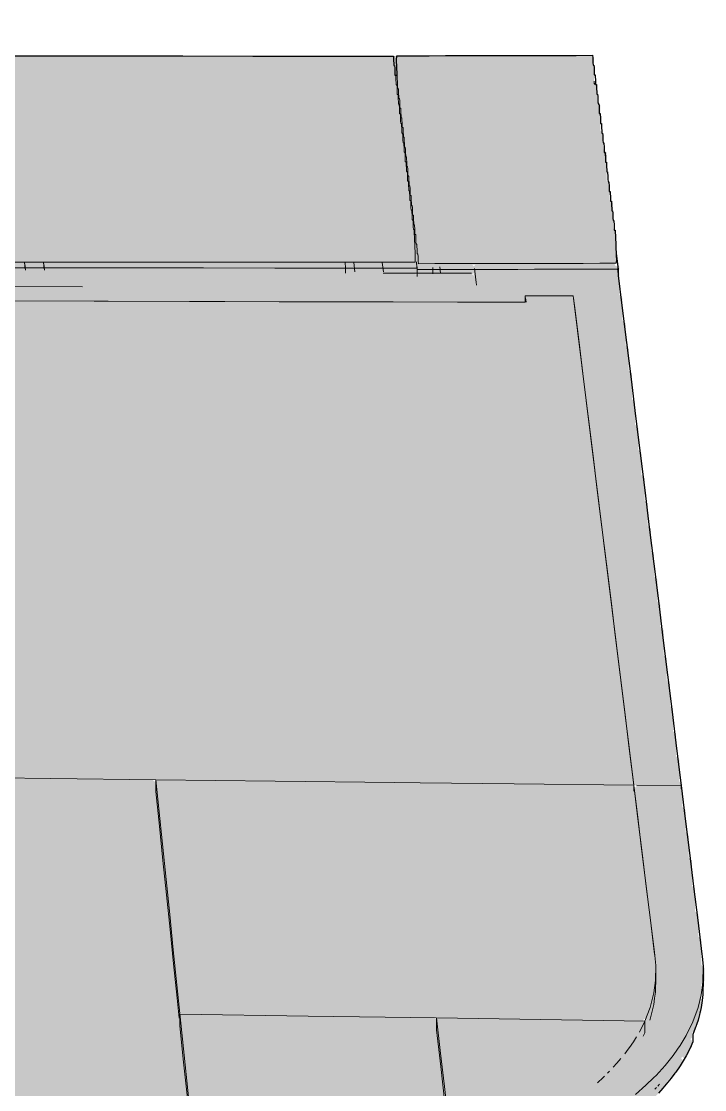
# Model space of a CAD drawing. Header units: millimetres. Extents: x 0 to 84100, y 0 to 59400.
# Drawn here: x 47134 to 49294, y 35864 to 39243 of the extents above; entities that cross this region are included whole.
import ezdxf

# ---------------------------------------------------------------- set-up
doc = ezdxf.new("R2010")
doc.units = ezdxf.units.MM
for name, color, linetype, lineweight in [('09_立面の外形', 7, 'Continuous', 30), ('10_見えがかり', 7, 'Continuous', 13), ('12_見えがかり（ガラス）', 5, 'Continuous', 9)]:
    doc.layers.add(name, color=color, linetype=linetype, lineweight=lineweight)

msp = doc.modelspace()

# ---------------------------------------------------------------- hatches: boundary and pattern name
at = {"layer": '10_見えがかり', "true_color": 0xe9dcc4}
msp.add_hatch(color=8, dxfattribs=at).paths.add_polyline_path([(18529.3, 39233.1), (18769.3, 39233.1), (18779.3, 39223.1), (19079.3, 39223.1), (19089.3, 39213.1), (19539.3, 39213.1), (19549.3, 39203.1), (20009.3, 39203.1), (20019.3, 39193.1), (20469.3, 39193.1), (20479.3, 39183.1), (20929.3, 39183.1), (20939.3, 39173.1), (21399.3, 39173.1), (21409.3, 39163.1), (22329.3, 39163.1), (22339.3, 39153.1), (23159.3, 39153.1), (23169.3, 39143.1), (23999.3, 39143.1), (24009.3, 39133.1), (25209.3, 39133.1), (25219.3, 39123.1), (39619.3, 39123.1), (39629.3, 39133.1), (48939.3, 39133.1), (48944.3, 39128.1), (48944.3, 39048.1), (48954.3, 39038.1), (48954.3, 38988.1), (48964.3, 38978.1), (48964.3, 38898.1), (48974.3, 38888.1), (48974.3, 38838.1), (48984.3, 38828.1), (48984.3, 38738.1), (48994.3, 38728.1), (48994.3, 38678.1), (49004.3, 38668.1), (49004.3, 38588.1), (49014.3, 38578.1), (49014.3, 38478.1), (49009.3, 38473.1), (48559.3, 38473.1), (48389.3, 38473.1), (48379.3, 38483.1), (45689.3, 38483.1), (45679.3, 38493.1), (42659.3, 38493.1), (42649.3, 38503.1), (39759.3, 38503.1), (39749.3, 38513.1), (39609.3, 38513.1), (36719.3, 38513.1), (36709.3, 38523.1), (36569.3, 38523.1), (33679.3, 38523.1), (33669.3, 38533.1), (33629.3, 38533.1), (33619.3, 38543.1), (33539.3, 38543.1), (30649.3, 38543.1), (30639.3, 38543.1), (30644.3, 38548.1), (30639.3, 38553.1), (30499.3, 38553.1), (30379.3, 38553.1), (30369.3, 38563.1), (30349.3, 38563.1), (30339.3, 38553.1), (27609.3, 38553.1), (27584.3, 38553.1), (27584.3, 38568.1), (27579.3, 38573.1), (27469.3, 38573.1), (27459.3, 38563.1), (27309.3, 38563.1), (27299.3, 38553.1), (25959.3, 38553.1), (25959.3, 38553.1), (25949.3, 38543.1), (25849.3, 38543.1), (25849.3, 38543.1), (25839.3, 38533.1), (25579.3, 38533.1), (25579.3, 38533.1), (25569.3, 38523.1), (25299.3, 38523.1), (25299.3, 38523.1), (25289.3, 38513.1), (25029.3, 38513.1), (25029.3, 38513.1), (25019.3, 38503.1), (24749.3, 38503.1), (24749.3, 38503.1), (24739.3, 38493.1), (24479.3, 38493.1), (24419.3, 38493.1), (24409.3, 38483.1), (24279.3, 38483.1), (24279.3, 38483.1), (24269.3, 38473.1), (24099.3, 38473.1), (24099.3, 38473.1), (24089.3, 38463.1), (23929.3, 38463.1), (23929.3, 38463.1), (23919.3, 38453.1), (23749.3, 38453.1), (23749.3, 38453.1), (23739.3, 38443.1), (23569.3, 38443.1), (23569.3, 38443.1), (23559.3, 38433.1), (23399.3, 38433.1), (23399.3, 38433.1), (23389.3, 38423.1), (23219.3, 38423.1), (23219.3, 38423.1), (23209.3, 38413.1), (23049.3, 38413.1), (23049.3, 38413.1), (23039.3, 38403.1), (22869.3, 38403.1), (22869.3, 38403.1), (22859.3, 38393.1), (22689.3, 38393.1), (22689.3, 38393.1), (22679.3, 38383.1), (22519.3, 38383.1), (22519.3, 38383.1), (22509.3, 38373.1), (22339.3, 38373.1), (22339.3, 38373.1), (22329.3, 38363.1), (22159.3, 38363.1), (22159.3, 38363.1), (22149.3, 38353.1), (21989.3, 38353.1), (21989.3, 38353.1), (21979.3, 38343.1), (21809.3, 38343.1), (21809.3, 38343.1), (21799.3, 38333.1), (21629.3, 38333.1), (21629.3, 38333.1), (21619.3, 38323.1), (21459.3, 38323.1), (21459.3, 38323.1), (21449.3, 38313.1), (21329.3, 38313.1), (21329.3, 38313.1), (21319.3, 38303.1), (21229.3, 38303.1), (21229.3, 38303.1), (21219.3, 38293.1), (21139.3, 38293.1), (21139.3, 38293.1), (21129.3, 38283.1), (21039.3, 38283.1), (21039.3, 38283.1), (21029.3, 38273.1), (20949.3, 38273.1), (20949.3, 38273.1), (20939.3, 38263.1), (20849.3, 38263.1), (20849.3, 38263.1), (20839.3, 38253.1), (20759.3, 38253.1), (20759.3, 38253.1), (20749.3, 38243.1), (20659.3, 38243.1), (20659.3, 38243.1), (20649.3, 38233.1), (20569.3, 38233.1), (20569.3, 38233.1), (20564.9, 38228.7), (20564.3, 38228.1), (20562.7, 38226.5), (20559.3, 38223.1), (20469.3, 38223.1), (20459.3, 38213.1), (20379.3, 38213.1), (20369.3, 38203.1), (20279.3, 38203.1), (20269.3, 38193.1), (20189.3, 38193.1), (20179.3, 38183.1), (20089.3, 38183.1), (20079.3, 38173.1), (19999.3, 38173.1), (19989.3, 38163.1), (19899.3, 38163.1), (19889.3, 38153.1), (19809.3, 38153.1), (19799.3, 38143.1), (19709.3, 38143.1), (19699.3, 38133.1), (19609.3, 38133.1), (19599.3, 38123.1), (19519.3, 38123.1), (19509.3, 38113.1), (19419.3, 38113.1), (19409.3, 38103.1), (19329.3, 38103.1), (19319.3, 38093.1), (19229.3, 38093.1), (19219.3, 38083.1), (19139.3, 38083.1), (19129.3, 38073.1), (19039.3, 38073.1), (19029.3, 38063.1), (18949.3, 38063.1), (18939.3, 38053.1), (18829.3, 38053.1), (18819.3, 38043.1), (18769.3, 38043.1), (18759.3, 38033.1), (18709.3, 38033.1), (18699.3, 38023.1), (18639.3, 38023.1), (18634.3, 38018.1), (18629.3, 38013.1), (18619.3, 38013.1), (18579.3, 38013.1), (18574.3, 38008.1), (18569.3, 38003.1), (18559.3, 38003.1), (18519.3, 38003.1), (18514.3, 37998.1), (18509.3, 37993.1), (18499.3, 37993.1), (18459.3, 37993.1), (18454.3, 37988.1), (18449.3, 37983.1), (18429.3, 37983.1), (18399.3, 37983.1), (18394.3, 37978.1), (18389.3, 37973.1), (18369.3, 37973.1), (18339.3, 37973.1), (18334.3, 37968.1), (18329.3, 37963.1), (18309.3, 37963.1), (18279.3, 37963.1), (18274.3, 37958.1), (18269.3, 37953.1), (18259.3, 37953.1), (18209.3, 37953.1), (18199.3, 37943.1), (18149.3, 37943.1), (18139.3, 37933.1), (18099.3, 37933.1), (18094.3, 37938.1), (18094.3, 37958.1), (18104.3, 37968.1), (18104.3, 38058.1), (18114.3, 38068.1), (18114.3, 38118.1), (18124.3, 38128.1), (18124.3, 38168.1), (18134.3, 38178.1), (18134.3, 38218.1), (18144.3, 38228.1), (18144.3, 38268.1), (18154.3, 38278.1), (18154.3, 38328.1), (18164.3, 38338.1), (18164.3, 38388.1), (18174.3, 38398.1), (18174.3, 38458.1), (18184.3, 38468.1), (18184.3, 38518.1), (18194.3, 38528.1), (18194.3, 38568.1), (18204.3, 38578.1), (18204.3, 38618.1), (18214.3, 38628.1), (18214.3, 38668.1), (18224.3, 38678.1), (18224.3, 38718.1), (18234.3, 38728.1), (18234.3, 38778.1), (18244.3, 38788.1), (18244.3, 38848.1), (18254.3, 38858.1), (18254.3, 38918.1), (18264.3, 38928.1), (18264.3, 38968.1), (18274.3, 38978.1), (18274.3, 39018.1), (18284.3, 39028.1), (18284.3, 39068.1), (18294.3, 39078.1), (18294.3, 39118.1), (18304.3, 39128.1), (18304.3, 39178.1), (18314.3, 39188.1), (18314.3, 39238.1), (18319.3, 39243.1), (18519.3, 39243.1)])
at = {"layer": '10_見えがかり', "true_color": 0xbdbdbd}
for points in [[(49014.3, 38468.1), (49014.3, 38468.1), (49009.3, 38463.1), (48569.3, 38463.1), (48564.3, 38468.1), (48564.3, 38468.1), (48569.3, 38473.1), (49009.3, 38473.1)], [(49024.3, 38448.1), (49024.3, 38378.1), (49034.3, 38368.1), (49034.3, 38298.1), (49044.3, 38288.1), (49044.3, 38218.1), (49054.3, 38208.1), (49054.3, 38138.1), (49064.3, 38128.1), (49064.3, 38048.1), (49074.3, 38038.1), (49074.3, 37968.1), (49084.3, 37958.1), (49084.3, 37888.1), (49094.3, 37878.1), (49094.3, 37808.1), (49104.3, 37798.1), (49104.3, 37728.1), (49114.3, 37718.1), (49114.3, 37648.1), (49124.3, 37638.1), (49124.3, 37568.1), (49134.3, 37558.1), (49134.3, 37488.1), (49144.3, 37478.1), (49144.3, 37408.1), (49154.3, 37398.1), (49154.3, 37328.1), (49164.3, 37318.1), (49164.3, 37238.1), (49174.3, 37228.1), (49174.3, 37158.1), (49184.3, 37148.1), (49184.3, 37078.1), (49194.3, 37068.1), (49194.3, 36998.1), (49204.3, 36988.1), (49204.3, 36918.1), (49214.3, 36908.1), (49214.3, 36838.1), (49224.3, 36828.1), (49219.3, 36823.1), (49079.3, 36823.1), (49064.3, 36838.1), (49064.3, 36908.1), (49054.3, 36918.1), (49054.3, 36988.1), (49044.3, 36998.1), (49044.3, 37068.1), (49034.3, 37078.1), (49034.3, 37158.1), (49024.3, 37168.1), (49024.3, 37238.1), (49014.3, 37248.1), (49014.3, 37318.1), (49004.3, 37328.1), (49004.3, 37398.1), (48994.3, 37408.1), (48994.3, 37478.1), (48984.3, 37488.1), (48984.3, 37558.1), (48974.3, 37568.1), (48974.3, 37638.1), (48964.3, 37648.1), (48964.3, 37718.1), (48954.3, 37728.1), (48954.3, 37798.1), (48944.3, 37808.1), (48944.3, 37878.1), (48934.3, 37888.1), (48934.3, 37968.1), (48924.3, 37978.1), (48924.3, 38048.1), (48914.3, 38058.1), (48914.3, 38128.1), (48904.3, 38138.1), (48904.3, 38208.1), (48894.3, 38218.1), (48894.3, 38288.1), (48884.3, 38298.1), (48884.3, 38368.1), (48879.3, 38373.1), (48729.3, 38373.1), (48724.3, 38368.1), (48724.3, 38358.1), (48719.3, 38353.1), (47289.3, 38353.1), (47279.3, 38363.1), (45949.3, 38363.1), (45944.3, 38358.1), (45944.3, 38248.1), (45954.3, 38238.1), (45954.3, 38118.1), (45964.3, 38108.1), (45964.3, 37978.1), (45974.3, 37968.1), (45974.3, 37848.1), (45984.3, 37838.1), (45984.3, 37718.1), (45994.3, 37708.1), (45994.3, 37588.1), (46004.3, 37578.1), (46004.3, 37448.1), (46014.3, 37438.1), (46014.3, 37318.1), (46024.3, 37308.1), (46024.3, 37188.1), (46034.3, 37178.1), (46034.3, 37058.1), (46044.3, 37048.1), (46044.3, 36918.1), (46054.3, 36908.1), (46054.3, 36868.1), (46049.3, 36863.1), (45959.3, 36863.1), (45954.3, 36868.1), (45954.3, 36988.1), (45944.3, 36998.1), (45944.3, 37118.1), (45934.3, 37128.1), (45934.3, 37248.1), (45924.3, 37258.1), (45924.3, 37388.1), (45914.3, 37398.1), (45914.3, 37518.1), (45904.3, 37528.1), (45904.3, 37648.1), (45894.3, 37658.1), (45894.3, 37778.1), (45884.3, 37788.1), (45884.3, 37918.1), (45874.3, 37928.1), (45874.3, 38048.1), (45864.3, 38058.1), (45864.3, 38178.1), (45854.3, 38188.1), (45854.3, 38308.1), (45844.3, 38318.1), (45844.3, 38398.1), (45849.3, 38403.1), (48569.3, 38403.1), (48574.3, 38408.1), (48574.3, 38418.1), (48564.3, 38428.1), (48564.3, 38448.1), (48569.3, 38453.1), (49019.3, 38453.1)], [(48559.3, 38443.1), (48564.3, 38438.1), (48564.3, 38428.1), (48574.3, 38418.1), (48569.3, 38413.1), (48219.3, 38413.1), (48209.3, 38423.1), (45879.3, 38423.1), (45874.3, 38418.1), (45874.3, 38408.1), (45869.3, 38403.1), (45849.3, 38403.1), (45844.3, 38408.1), (45844.3, 38448.1), (45849.3, 38453.1), (46529.3, 38453.1), (46539.3, 38443.1), (47889.3, 38443.1)], [(48219.3, 38413.1), (48569.3, 38413.1), (48574.3, 38408.1), (48569.3, 38403.1), (45879.3, 38403.1), (45874.3, 38408.1), (45874.3, 38418.1), (45879.3, 38423.1), (48209.3, 38423.1)], [(48884.3, 38368.1), (48884.3, 38298.1), (48894.3, 38288.1), (48894.3, 38218.1), (48904.3, 38208.1), (48904.3, 38138.1), (48914.3, 38128.1), (48914.3, 38058.1), (48924.3, 38048.1), (48924.3, 37978.1), (48934.3, 37968.1), (48934.3, 37888.1), (48944.3, 37878.1), (48944.3, 37808.1), (48954.3, 37798.1), (48954.3, 37728.1), (48964.3, 37718.1), (48964.3, 37648.1), (48974.3, 37638.1), (48974.3, 37568.1), (48984.3, 37558.1), (48984.3, 37488.1), (48994.3, 37478.1), (48994.3, 37408.1), (49004.3, 37398.1), (49004.3, 37328.1), (49014.3, 37318.1), (49014.3, 37248.1), (49024.3, 37238.1), (49024.3, 37168.1), (49034.3, 37158.1), (49034.3, 37078.1), (49044.3, 37068.1), (49044.3, 36998.1), (49054.3, 36988.1), (49054.3, 36918.1), (49064.3, 36908.1), (49064.3, 36838.1), (49074.3, 36828.1), (49069.3, 36823.1), (48969.3, 36823.1), (48959.3, 36833.1), (48029.3, 36833.1), (48019.3, 36843.1), (47189.3, 36843.1), (47179.3, 36853.1), (46409.3, 36853.1), (46399.3, 36863.1), (46059.3, 36863.1), (46054.3, 36868.1), (46054.3, 36908.1), (46044.3, 36918.1), (46044.3, 37048.1), (46034.3, 37058.1), (46034.3, 37178.1), (46024.3, 37188.1), (46024.3, 37308.1), (46014.3, 37318.1), (46014.3, 37438.1), (46004.3, 37448.1), (46004.3, 37578.1), (45994.3, 37588.1), (45994.3, 37708.1), (45984.3, 37718.1), (45984.3, 37838.1), (45974.3, 37848.1), (45974.3, 37968.1), (45964.3, 37978.1), (45964.3, 38108.1), (45954.3, 38118.1), (45954.3, 38238.1), (45944.3, 38248.1), (45944.3, 38358.1), (45949.3, 38363.1), (47279.3, 38363.1), (47289.3, 38353.1), (48719.3, 38353.1), (48724.3, 38358.1), (48724.3, 38368.1), (48729.3, 38373.1), (48879.3, 38373.1)], [(46409.3, 36853.1), (47179.3, 36853.1), (47189.3, 36843.1), (47549.3, 36843.1), (47564.3, 36828.1), (47564.3, 36748.1), (47574.3, 36738.1), (47574.3, 36648.1), (47584.3, 36638.1), (47584.3, 36548.1), (47594.3, 36538.1), (47594.3, 36458.1), (47604.3, 36448.1), (47604.3, 36358.1), (47614.3, 36348.1), (47614.3, 36258.1), (47624.3, 36248.1), (47624.3, 36158.1), (47634.3, 36148.1), (47634.3, 36068.1), (47644.3, 36058.1), (47644.3, 35968.1), (47654.3, 35958.1), (47654.3, 35868.1), (47664.3, 35858.1), (47664.3, 35768.1), (47674.3, 35758.1), (47674.3, 35678.1), (47684.3, 35668.1), (47684.3, 35578.1), (47694.3, 35568.1), (47694.3, 35478.1), (47704.3, 35468.1), (47704.3, 35418.1), (47699.3, 35413.1), (47679.3, 35413.1), (47669.3, 35403.1), (47619.3, 35403.1), (47609.3, 35393.1), (47549.3, 35393.1), (47539.3, 35383.1), (47479.3, 35383.1), (47469.3, 35373.1), (47399.3, 35373.1), (47389.3, 35363.1), (47319.3, 35363.1), (47309.3, 35353.1), (47229.3, 35353.1), (47219.3, 35343.1), (47119.3, 35343.1), (47109.3, 35333.1), (46999.3, 35333.1), (46989.3, 35323.1), (46849.3, 35323.1), (46839.3, 35313.1), (46609.3, 35313.1), (46599.3, 35303.1), (46019.3, 35303.1), (46014.3, 35308.1), (46014.3, 35398.1), (46004.3, 35408.1), (46004.3, 35428.1), (46009.3, 35433.1), (46159.3, 35433.1), (46164.3, 35438.1), (46164.3, 35448.1), (46154.3, 35458.1), (46154.3, 35588.1), (46144.3, 35598.1), (46144.3, 35718.1), (46134.3, 35728.1), (46134.3, 35848.1), (46124.3, 35858.1), (46124.3, 35978.1), (46114.3, 35988.1), (46114.3, 36118.1), (46104.3, 36128.1), (46104.3, 36248.1), (46094.3, 36258.1), (46094.3, 36378.1), (46084.3, 36388.1), (46084.3, 36518.1), (46074.3, 36528.1), (46074.3, 36648.1), (46064.3, 36658.1), (46064.3, 36778.1), (46054.3, 36788.1), (46054.3, 36858.1), (46059.3, 36863.1), (46399.3, 36863.1)], [(48029.3, 36833.1), (48959.3, 36833.1), (48969.3, 36823.1), (49069.3, 36823.1), (49074.3, 36818.1), (49074.3, 36758.1), (49084.3, 36748.1), (49084.3, 36678.1), (49094.3, 36668.1), (49094.3, 36598.1), (49104.3, 36588.1), (49104.3, 36518.1), (49114.3, 36508.1), (49114.3, 36438.1), (49124.3, 36428.1), (49124.3, 36358.1), (49134.3, 36348.1), (49134.3, 36268.1), (49144.3, 36258.1), (49144.3, 36248.1), (49134.3, 36238.1), (49134.3, 36158.1), (49124.3, 36148.1), (49124.3, 36118.1), (49114.3, 36108.1), (49114.3, 36098.1), (49099.3, 36083.1), (48589.3, 36083.1), (48579.3, 36093.1), (47939.3, 36093.1), (47929.3, 36103.1), (47639.3, 36103.1), (47634.3, 36108.1), (47634.3, 36148.1), (47624.3, 36158.1), (47624.3, 36248.1), (47614.3, 36258.1), (47614.3, 36348.1), (47604.3, 36358.1), (47604.3, 36448.1), (47594.3, 36458.1), (47594.3, 36538.1), (47584.3, 36548.1), (47584.3, 36638.1), (47574.3, 36648.1), (47574.3, 36738.1), (47564.3, 36748.1), (47564.3, 36828.1), (47554.3, 36838.1), (47559.3, 36843.1), (48019.3, 36843.1)], [(49224.3, 36818.1), (49224.3, 36758.1), (49234.3, 36748.1), (49234.3, 36678.1), (49244.3, 36668.1), (49244.3, 36598.1), (49254.3, 36588.1), (49254.3, 36508.1), (49264.3, 36498.1), (49264.3, 36428.1), (49274.3, 36418.1), (49274.3, 36348.1), (49284.3, 36338.1), (49284.3, 36258.1), (49294.3, 36248.1), (49294.3, 36208.1), (49284.3, 36198.1), (49284.3, 36108.1), (49274.3, 36098.1), (49274.3, 36078.1), (49264.3, 36068.1), (49264.3, 36048.1), (49259.3, 36043.1), (49254.3, 36048.1), (49254.3, 36078.1), (49249.3, 36083.1), (49109.3, 36083.1), (49104.3, 36088.1), (49114.3, 36098.1), (49114.3, 36108.1), (49124.3, 36118.1), (49124.3, 36148.1), (49134.3, 36158.1), (49134.3, 36238.1), (49144.3, 36248.1), (49144.3, 36258.1), (49134.3, 36268.1), (49134.3, 36348.1), (49124.3, 36358.1), (49124.3, 36428.1), (49114.3, 36438.1), (49114.3, 36508.1), (49104.3, 36518.1), (49104.3, 36588.1), (49094.3, 36598.1), (49094.3, 36668.1), (49084.3, 36678.1), (49084.3, 36748.1), (49074.3, 36758.1), (49074.3, 36818.1), (49079.3, 36823.1), (49219.3, 36823.1)], [(47939.3, 36093.1), (48439.3, 36093.1), (48444.3, 36088.1), (48444.3, 36068.1), (48454.3, 36058.1), (48454.3, 35978.1), (48464.3, 35968.1), (48464.3, 35898.1), (48474.3, 35888.1), (48474.3, 35808.1), (48484.3, 35798.1), (48484.3, 35718.1), (48494.3, 35708.1), (48494.3, 35638.1), (48504.3, 35628.1), (48499.3, 35623.1), (48489.3, 35623.1), (48479.3, 35613.1), (48459.3, 35613.1), (48449.3, 35603.1), (48429.3, 35603.1), (48419.3, 35593.1), (48409.3, 35593.1), (48399.3, 35583.1), (48379.3, 35583.1), (48369.3, 35573.1), (48349.3, 35573.1), (48339.3, 35563.1), (48319.3, 35563.1), (48309.3, 35553.1), (48279.3, 35553.1), (48269.3, 35543.1), (48249.3, 35543.1), (48239.3, 35533.1), (48219.3, 35533.1), (48209.3, 35523.1), (48179.3, 35523.1), (48169.3, 35513.1), (48139.3, 35513.1), (48129.3, 35503.1), (48099.3, 35503.1), (48089.3, 35493.1), (48069.3, 35493.1), (48059.3, 35483.1), (48019.3, 35483.1), (48009.3, 35473.1), (47979.3, 35473.1), (47969.3, 35463.1), (47939.3, 35463.1), (47929.3, 35453.1), (47889.3, 35453.1), (47879.3, 35443.1), (47839.3, 35443.1), (47829.3, 35433.1), (47789.3, 35433.1), (47779.3, 35423.1), (47729.3, 35423.1), (47719.3, 35413.1), (47709.3, 35413.1), (47704.3, 35418.1), (47704.3, 35468.1), (47694.3, 35478.1), (47694.3, 35568.1), (47684.3, 35578.1), (47684.3, 35668.1), (47674.3, 35678.1), (47674.3, 35758.1), (47664.3, 35768.1), (47664.3, 35858.1), (47654.3, 35868.1), (47654.3, 35958.1), (47644.3, 35968.1), (47644.3, 36058.1), (47634.3, 36068.1), (47634.3, 36098.1), (47639.3, 36103.1), (47929.3, 36103.1)], [(48589.3, 36083.1), (49099.3, 36083.1), (49104.3, 36078.1), (49104.3, 36068.1), (49094.3, 36058.1), (49094.3, 36048.1), (49074.3, 36028.1), (49074.3, 36018.1), (49054.3, 35998.1), (49054.3, 35988.1), (48994.3, 35928.1), (48994.3, 35918.1), (48979.3, 35903.1), (48969.3, 35903.1), (48909.3, 35843.1), (48899.3, 35843.1), (48869.3, 35813.1), (48859.3, 35813.1), (48839.3, 35793.1), (48829.3, 35793.1), (48809.3, 35773.1), (48799.3, 35773.1), (48789.3, 35763.1), (48779.3, 35763.1), (48759.3, 35743.1), (48749.3, 35743.1), (48739.3, 35733.1), (48729.3, 35733.1), (48719.3, 35723.1), (48709.3, 35723.1), (48699.3, 35713.1), (48689.3, 35713.1), (48679.3, 35703.1), (48669.3, 35703.1), (48659.3, 35693.1), (48649.3, 35693.1), (48639.3, 35683.1), (48629.3, 35683.1), (48619.3, 35673.1), (48609.3, 35673.1), (48599.3, 35663.1), (48579.3, 35663.1), (48569.3, 35653.1), (48559.3, 35653.1), (48549.3, 35643.1), (48539.3, 35643.1), (48529.3, 35633.1), (48499.3, 35633.1), (48494.3, 35638.1), (48494.3, 35708.1), (48484.3, 35718.1), (48484.3, 35798.1), (48474.3, 35808.1), (48474.3, 35888.1), (48464.3, 35898.1), (48464.3, 35968.1), (48454.3, 35978.1), (48454.3, 36058.1), (48444.3, 36068.1), (48444.3, 36088.1), (48449.3, 36093.1), (48579.3, 36093.1)], [(49254.3, 36078.1), (49254.3, 36028.1), (49244.3, 36018.1), (49244.3, 36008.1), (49234.3, 35998.1), (49234.3, 35988.1), (49224.3, 35978.1), (49224.3, 35968.1), (49204.3, 35948.1), (49204.3, 35938.1), (49154.3, 35888.1), (49154.3, 35878.1), (49119.3, 35843.1), (49109.3, 35843.1), (49049.3, 35783.1), (49039.3, 35783.1), (49034.3, 35788.1), (49034.3, 35808.1), (49029.3, 35813.1), (48879.3, 35813.1), (48874.3, 35818.1), (48899.3, 35843.1), (48909.3, 35843.1), (48969.3, 35903.1), (48979.3, 35903.1), (48994.3, 35918.1), (48994.3, 35928.1), (49054.3, 35988.1), (49054.3, 35998.1), (49074.3, 36018.1), (49074.3, 36028.1), (49094.3, 36048.1), (49094.3, 36058.1), (49104.3, 36068.1), (49104.3, 36078.1), (49109.3, 36083.1), (49249.3, 36083.1)], [(49254.3, 35998.1), (49244.3, 35988.1), (49244.3, 35978.1), (49229.3, 35963.1), (49224.3, 35968.1), (49224.3, 35978.1), (49234.3, 35988.1), (49234.3, 35998.1), (49244.3, 36008.1), (49244.3, 36018.1), (49249.3, 36023.1), (49254.3, 36018.1)], [(49224.3, 35948.1), (49214.3, 35938.1), (49214.3, 35928.1), (49174.3, 35888.1), (49174.3, 35878.1), (49079.3, 35783.1), (49069.3, 35783.1), (49039.3, 35753.1), (49029.3, 35753.1), (48999.3, 35723.1), (48989.3, 35723.1), (48969.3, 35703.1), (48959.3, 35703.1), (48939.3, 35683.1), (48929.3, 35683.1), (48919.3, 35673.1), (48909.3, 35673.1), (48889.3, 35653.1), (48879.3, 35653.1), (48869.3, 35643.1), (48859.3, 35643.1), (48849.3, 35633.1), (48839.3, 35633.1), (48829.3, 35623.1), (48819.3, 35623.1), (48809.3, 35613.1), (48799.3, 35613.1), (48789.3, 35603.1), (48779.3, 35603.1), (48769.3, 35593.1), (48759.3, 35593.1), (48749.3, 35583.1), (48739.3, 35583.1), (48729.3, 35573.1), (48709.3, 35573.1), (48699.3, 35563.1), (48689.3, 35563.1), (48679.3, 35553.1), (48669.3, 35553.1), (48659.3, 35543.1), (48639.3, 35543.1), (48629.3, 35533.1), (48619.3, 35533.1), (48609.3, 35523.1), (48589.3, 35523.1), (48579.3, 35513.1), (48559.3, 35513.1), (48549.3, 35503.1), (48539.3, 35503.1), (48529.3, 35493.1), (48509.3, 35493.1), (48504.3, 35498.1), (48504.3, 35508.1), (48519.3, 35523.1), (48539.3, 35523.1), (48549.3, 35533.1), (48569.3, 35533.1), (48579.3, 35543.1), (48599.3, 35543.1), (48609.3, 35553.1), (48619.3, 35553.1), (48629.3, 35563.1), (48649.3, 35563.1), (48659.3, 35573.1), (48669.3, 35573.1), (48679.3, 35583.1), (48689.3, 35583.1), (48699.3, 35593.1), (48719.3, 35593.1), (48729.3, 35603.1), (48739.3, 35603.1), (48749.3, 35613.1), (48759.3, 35613.1), (48769.3, 35623.1), (48779.3, 35623.1), (48789.3, 35633.1), (48799.3, 35633.1), (48809.3, 35643.1), (48819.3, 35643.1), (48829.3, 35653.1), (48839.3, 35653.1), (48849.3, 35663.1), (48859.3, 35663.1), (48869.3, 35673.1), (48879.3, 35673.1), (48889.3, 35683.1), (48899.3, 35683.1), (48919.3, 35703.1), (48929.3, 35703.1), (48939.3, 35713.1), (48949.3, 35713.1), (48969.3, 35733.1), (48979.3, 35733.1), (49009.3, 35763.1), (49019.3, 35763.1), (49039.3, 35783.1), (49049.3, 35783.1), (49109.3, 35843.1), (49119.3, 35843.1), (49154.3, 35878.1), (49154.3, 35888.1), (49204.3, 35938.1), (49204.3, 35948.1), (49219.3, 35963.1), (49224.3, 35958.1)]]:
    msp.add_hatch(color=8, dxfattribs=at).paths.add_polyline_path(points)
at = {"layer": '12_見えがかり（ガラス）', "true_color": 0xdce9f2}
for points in [[(48379.3, 38483.1), (48384.3, 38478.1), (48384.3, 38448.1), (48379.3, 38443.1), (46539.3, 38443.1), (46529.3, 38453.1), (45839.3, 38453.1), (45834.3, 38458.1), (45834.3, 38478.1), (45839.3, 38483.1)], [(49019.3, 38473.1), (49024.3, 38468.1), (49024.3, 38458.1), (49019.3, 38453.1), (48569.3, 38453.1), (48559.3, 38443.1), (48389.3, 38443.1), (48384.3, 38448.1), (48384.3, 38468.1), (48389.3, 38473.1), (48559.3, 38473.1), (48569.3, 38463.1), (49009.3, 38463.1)]]:
    msp.add_hatch(color=8, dxfattribs=at).paths.add_polyline_path(points)

# ---------------------------------------------------------------- linework, layer by layer
at = {"layer": '09_立面の外形'}
msp.add_lwpolyline([(46977.2, 39133.7), (47199.3, 39133.6), (47643.7, 39133.6), (47865.9, 39133.5), (48088.1, 39133.5), (48310.3, 39133.5), (48310.6, 39125.9), (48310.9, 39118.4), (48311.2, 39110.8), (48311.5, 39103), (48313.9, 39103), (48314.2, 39095.5), (48314.5, 39087.9), (48314.8, 39080.4), (48315.1, 39072.5), (48321.9, 39072.5), (48321.5, 39083.1), (48321.2, 39090.6), (48320.9, 39098.2), (48320.6, 39105.7), (48320.3, 39113.3), (48320, 39120.9), (48320.4, 39134.4), (48372, 39134.5), (48423.7, 39134.6), (48475.3, 39134.8), (48527, 39134.9), (48578.6, 39135), (48630.3, 39135.1), (48681.9, 39135.2), (48733.6, 39135.3), (48785.3, 39135.4), (48836.9, 39135.5), (48888.6, 39135.6), (48940.2, 39135.8), (48940.6, 39128.2), (48940.9, 39120.6), (48941.2, 39113.1), (48941.6, 39105), (48944.2, 39105), (48944.5, 39097.4), (48944.8, 39089.9), (48945.2, 39082.3), (48945.5, 39074.2), (48948.1, 39074.2), (48948.5, 39066.7), (48948.8, 39059.1), (48949.5, 39043.5), (48952.1, 39043.5), (48952.4, 39035.9), (48952.7, 39028.4), (48953.1, 39020.8), (48953.4, 39012.7), (48956, 39012.7), (48956.4, 39005.2), (48956.7, 38997.6), (48957, 38990), (48957.4, 38981.9), (48960, 38982), (48960.3, 38974.4), (48960.6, 38966.8), (48961, 38959.3), (48961.3, 38951.2), (48963.9, 38951.2), (48964.6, 38936.1), (48964.9, 38928.5), (48965.3, 38920.4), (48967.9, 38920.4), (48968.2, 38912.9), (48968.5, 38905.3), (48968.9, 38897.8), (48969.2, 38889.7), (48971.8, 38889.7), (48972.2, 38882.1), (48972.8, 38867), (48973.2, 38858.9), (48975.8, 38858.9), (48976.4, 38843.8), (48976.8, 38836.2), (48977.1, 38828.2), (48979.7, 38828.2), (48980.4, 38813), (48980.7, 38805.5), (48981.1, 38797.4), (48983.7, 38797.4), (48984, 38789.8), (48984.3, 38782.3), (48984.7, 38774.7), (48985, 38766.6), (48987.6, 38766.6), (48988.3, 38751.5), (48988.6, 38744), (48989, 38735.9), (48991.6, 38735.9), (48992.2, 38720.8), (48992.6, 38713.2), (48992.9, 38705.1), (48995.5, 38705.1), (48995.9, 38697.6), (48996.2, 38690), (48996.5, 38682.4), (48996.9, 38674.4), (48999.5, 38674.4), (48999.8, 38666.8), (49000.1, 38659.2), (49000.5, 38651.7), (49000.8, 38643.6), (49003.4, 38643.6), (49003.8, 38636), (49004.1, 38628.5), (49004.4, 38620.9), (49004.8, 38612.8), (49007.4, 38612.8), (49008, 38597.7), (49008.4, 38590.2), (49008.7, 38582.1), (49011.3, 38582.1), (49011.7, 38574.5), (49012, 38567), (49012.3, 38559.4), (49012.6, 38551.8), (49013, 38544.3), (49013.3, 38536.7), (49013.6, 38529.1), (49014, 38521.6), (49014.3, 38514), (49014.3, 38512.8), (49014.9, 38508.8), (49021.2, 38459.3), (49021.1, 38439.4), (49032.8, 38344.4), (49047.2, 38227.6), (49061.6, 38110.7), (49076, 37993.9), (49090.4, 37877.1), (49104.8, 37760.2), (49119.2, 37643.4), (49133.7, 37526.5), (49148.1, 37409.7), (49162.5, 37292.9), (49176.9, 37176), (49191.3, 37059.2), (49205.7, 36942.3), (49220.1, 36825.5), (49233.1, 36720.1), (49246.3, 36613.2), (49259.5, 36506.2), (49272.7, 36399.3), (49285.9, 36292.4), (49286.7, 36285.8), (49289.5, 36253.2), (49289.5, 36213.2), (49288.8, 36164.4), (49286.3, 36145.4), (49283.4, 36123.9), (49273.7, 36083.4), (49257.5, 36038.5), (49257.5, 36014.5), (49248.7, 35995), (49236.3, 35971), (49217.1, 35939.2), (49203.2, 35919), (49200.6, 35915.3), (49188.7, 35899.5), (49162.5, 35868.1), (49148.1, 35852.4)], dxfattribs=at)
at = {"layer": '10_見えがかり'}
for points in [[(48320.9, 39098.2), (48320.6, 39105.7), (48320.3, 39113.3), (48320, 39120.9), (48320.4, 39134.4), (48372, 39134.5), (48423.7, 39134.6), (48475.3, 39134.8), (48527, 39134.9), (48578.6, 39135), (48630.3, 39135.1), (48681.9, 39135.2), (48733.6, 39135.3), (48785.3, 39135.4), (48836.9, 39135.5), (48888.6, 39135.6), (48940.2, 39135.8), (48940.6, 39128.2), (48940.9, 39120.6), (48941.2, 39113.1), (48941.5, 39105.5), (48941.6, 39105), (48944.2, 39105), (48944.5, 39097.4), (48944.8, 39089.9), (48945.2, 39082.3), (48945.5, 39074.7), (48945.5, 39074.2), (48948.1, 39074.2), (48948.5, 39066.7), (48948.8, 39059.1), (48949.4, 39044), (48949.5, 39043.5), (48952.1, 39043.5), (48952.4, 39035.9), (48952.7, 39028.4), (48953.1, 39020.8), (48953.4, 39013.2), (48953.4, 39012.7), (48956, 39012.7), (48956.4, 39005.2), (48956.7, 38997.6), (48957, 38990), (48957.3, 38982.5), (48957.4, 38981.9), (48960, 38982), (48960.3, 38974.4), (48960.6, 38966.8), (48961, 38959.3), (48961.3, 38951.7), (48961.3, 38951.2), (48963.9, 38951.2), (48964.6, 38936.1), (48964.9, 38928.5), (48965.2, 38921), (48965.3, 38920.4), (48967.9, 38920.4), (48968.2, 38912.9), (48968.5, 38905.3), (48968.9, 38897.8), (48969.2, 38890.2), (48969.2, 38889.7), (48971.8, 38889.7), (48972.2, 38882.1), (48972.5, 38874.6), (48972.8, 38867), (48973.1, 38859.4), (48973.2, 38858.9), (48975.8, 38858.9), (48976.4, 38843.8), (48976.8, 38836.2), (48977.1, 38828.7), (48977.1, 38828.2), (48979.7, 38828.2), (48980.1, 38820.6), (48980.4, 38813), (48980.7, 38805.5), (48981, 38797.9), (48981.1, 38797.4), (48983.7, 38797.4), (48984, 38789.8), (48984.3, 38782.3), (48984.7, 38774.7), (48985, 38767.2), (48985, 38766.6), (48987.6, 38766.6), (48988, 38759.1), (48988.3, 38751.5), (48988.6, 38744), (48988.9, 38736.4), (48989, 38735.9), (48991.6, 38735.9), (48992.2, 38720.8), (48992.6, 38713.2), (48992.9, 38705.6), (48992.9, 38705.1), (48995.5, 38705.1), (48995.9, 38697.6), (48996.2, 38690), (48996.5, 38682.4), (48996.8, 38674.9), (48996.9, 38674.4), (48999.5, 38674.4), (48999.8, 38666.8), (49000.1, 38659.2), (49000.5, 38651.7), (49000.8, 38644.1), (49000.8, 38643.6), (49003.4, 38643.6), (49003.8, 38636), (49004.1, 38628.5), (49004.4, 38620.9), (49004.7, 38613.4), (49004.8, 38612.8), (49007.4, 38612.8), (49008, 38597.7), (49008.4, 38590.2), (49008.7, 38582.6), (49008.7, 38582.1), (49011.3, 38582.1), (49011.7, 38574.5), (49012, 38567), (49012.3, 38559.4), (49012.6, 38551.8), (49013, 38544.3), (49013.3, 38536.7), (49013.6, 38529.1), (49014, 38521.6), (49014.3, 38514), (49014.6, 38506.5), (49014.9, 38498.9), (49015.3, 38491.3), (49014.9, 38477.8), (48962.7, 38477.7), (48910.6, 38477.6), (48858.4, 38477.4), (48806.3, 38477.3), (48754.1, 38477.2), (48702, 38477.1), (48597.7, 38476.9), (48545.5, 38476.8), (48493.4, 38476.7), (48441.2, 38476.6), (48389.1, 38476.4), (48388.7, 38484), (48388.4, 38491.6), (48388.1, 38499.1), (48387.8, 38506.7), (48387.8, 38507.2), (48385.4, 38507.2), (48385.1, 38514.8), (48384.8, 38522.3), (48384.5, 38529.9), (48384.2, 38537.4), (48384.2, 38538), (48381.8, 38538), (48381.5, 38545.5), (48381.2, 38553.1), (48380.9, 38560.6), (48380.6, 38568.2), (48380.5, 38568.7), (48378.1, 38568.7), (48377.8, 38576.3), (48377.5, 38583.8), (48376.9, 38599), (48376.9, 38599.5), (48374.5, 38599.5), (48374.2, 38607), (48373.9, 38614.6), (48373.6, 38622.2), (48373.3, 38629.7), (48373.3, 38630.2), (48370.9, 38630.2), (48370.6, 38637.8), (48370.3, 38645.4), (48370, 38652.9), (48369.7, 38660.5), (48369.6, 38661), (48367.2, 38661), (48366.9, 38668.6), (48366.6, 38676.1), (48366.3, 38683.7), (48366, 38691.3), (48366, 38691.8), (48363.6, 38691.8), (48363.3, 38699.3), (48363, 38706.9), (48362.7, 38714.4), (48362.4, 38722), (48362.4, 38722.5), (48360, 38722.5), (48359.7, 38730.1), (48359, 38745.2), (48358.7, 38752.8), (48358.7, 38753.3), (48356.3, 38753.3), (48356, 38760.8), (48355.7, 38768.4), (48355.4, 38776), (48355.1, 38783.5), (48355.1, 38784.1), (48352.7, 38784), (48352.4, 38791.6), (48352.1, 38799.2), (48351.8, 38806.7), (48351.5, 38814.3), (48351.5, 38814.8), (48349, 38814.8), (48348.4, 38829.9), (48348.1, 38837.5), (48347.8, 38845.1), (48347.8, 38845.6), (48345.4, 38845.6), (48345.1, 38853.1), (48344.5, 38868.3), (48344.2, 38875.8), (48344.2, 38876.3), (48341.8, 38876.3), (48341.5, 38883.9), (48341.2, 38891.5), (48340.9, 38899), (48340.6, 38906.6), (48340.5, 38907.1), (48338.1, 38907.1), (48337.8, 38914.6), (48337.5, 38922.2), (48337.2, 38929.8), (48336.9, 38937.3), (48336.9, 38937.9), (48334.5, 38937.8), (48334.2, 38945.4), (48333.9, 38953), (48333.6, 38960.5), (48333.3, 38968.1), (48333.3, 38968.6), (48330.9, 38968.6), (48330.6, 38976.2), (48330.3, 38983.7), (48330, 38991.3), (48329.7, 38998.9), (48329.6, 38999.4), (48327.2, 38999.4), (48326.9, 39006.9), (48326.6, 39014.5), (48326.3, 39022.1), (48326, 39029.6), (48326, 39030.1), (48323.6, 39030.1), (48323.3, 39037.7), (48323, 39045.3), (48322.7, 39052.8), (48322.4, 39060.4), (48322.1, 39067.9), (48321.8, 39075.5), (48321.5, 39083.1), (48321.2, 39090.6), (48320.9, 39098.2)], [(46977.2, 39133.7), (47199.3, 39133.6), (47643.7, 39133.6), (47865.9, 39133.5), (48088.1, 39133.5), (48310.3, 39133.5), (48310.6, 39125.9), (48310.9, 39118.4), (48311.2, 39110.8), (48311.5, 39103), (48313.9, 39103), (48314.2, 39095.5), (48314.5, 39087.9), (48314.8, 39080.4), (48315.1, 39072.5), (48317.5, 39072.5), (48317.8, 39065), (48318.1, 39057.5), (48318.4, 39049.9), (48318.8, 39042.1), (48321.2, 39042.1), (48321.5, 39034.5), (48321.8, 39027), (48322.4, 39011.6), (48324.8, 39011.6), (48325.1, 39004.1), (48325.4, 38996.5), (48325.7, 38989), (48326, 38981.2), (48328.4, 38981.2), (48329, 38966.1), (48329.3, 38958.6), (48329.7, 38950.7), (48332.1, 38950.7), (48332.4, 38943.2), (48332.7, 38935.6), (48333, 38928.1), (48333.3, 38920.2), (48335.7, 38920.2), (48336, 38912.7), (48336.3, 38905.2), (48336.9, 38889.8), (48339.3, 38889.8), (48339.6, 38882.2), (48339.9, 38874.7), (48340.2, 38867.2), (48340.5, 38859.3), (48343, 38859.3), (48343.3, 38851.8), (48343.6, 38844.3), (48343.9, 38836.7), (48344.2, 38828.9), (48346.6, 38828.9), (48346.9, 38821.3), (48347.2, 38813.8), (48347.5, 38806.3), (48347.8, 38798.4), (48350.2, 38798.4), (48350.5, 38790.9), (48351.1, 38775.8), (48351.4, 38767.9), (48353.9, 38767.9), (48354.2, 38760.4), (48354.5, 38752.9), (48354.8, 38745.3), (48355.1, 38737.5), (48357.5, 38737.5), (48357.8, 38730), (48358.1, 38722.4), (48358.4, 38714.9), (48358.7, 38707), (48361.1, 38707), (48361.4, 38699.5), (48361.7, 38692), (48362, 38684.4), (48362.3, 38676.6), (48364.7, 38676.6), (48365, 38669), (48365.4, 38661.5), (48365.7, 38654), (48366, 38646.1), (48368.4, 38646.1), (48368.7, 38638.6), (48369, 38631), (48369.3, 38623.5), (48369.6, 38615.7), (48372, 38615.7), (48372.3, 38608.1), (48372.6, 38600.6), (48372.9, 38593), (48373.2, 38585.2), (48375.6, 38585.2), (48375.9, 38577.7), (48376.2, 38570.1), (48376.5, 38562.6), (48376.9, 38555), (48377.2, 38547.5), (48377.5, 38540), (48377.8, 38532.4), (48378.1, 38524.9), (48378.4, 38517.4), (48378.7, 38509.8), (48379, 38502.3), (48379.3, 38494.8), (48378.9, 38481.2), (47930.3, 38481.3), (47706, 38481.3), (47481.6, 38481.3), (47257.3, 38481.4), (47033, 38481.4)], [(47145.5, 38460), (47143.5, 38479.8)], [(47144.5, 38475.9), (47146.5, 38456.2)], [(47205.5, 38460), (47203.5, 38479.8)], [(47204.5, 38475.9), (47206.5, 38456.2)], [(48157.1, 38481.6), (48157.7, 38476.4)], [(48157.7, 38476.4), (48158.2, 38467.4)], [(48158.2, 38467.4), (48158.6, 38454.7)], [(48188.5, 38450.8), (48185, 38480.6)], [(48278.5, 38450.8), (48274.9, 38480.6)], [(48434.8, 38444.4), (48434.7, 38464.2)], [(48456.7, 38466.7), (48459.1, 38446.9)], [(48573.3, 38408.1), (48566.8, 38461.2)], [(49032.8, 38344.4), (49018.4, 38461)], [(48158.6, 38454.7), (48158.9, 38446.7)], [(48277.4, 38446.9), (48556.8, 38446.1)], [(46179, 38406.5), (47326.8, 38403.2)], [(48573.3, 38408.3), (48572.2, 38417.1)], [(47039.6, 38359.1), (47363.3, 38357.8), (47408, 38357.7), (47776.5, 38356.7), (48072.9, 38355.8), (48144.9, 38355.7), (48513.3, 38355), (48727.1, 38354.6), (48727.1, 38375.3), (48879.1, 38375.2), (48892.7, 38264.7), (48906.4, 38154.2), (48920, 38043.6), (48933.7, 37933), (48947.3, 37822.4), (48961, 37711.8), (48974.7, 37601.2), (48988.3, 37490.6), (49002, 37380), (49029.3, 37158.8), (49042.9, 37048.2), (49056.6, 36937.6), (49070.2, 36827), (49070.2, 36808.2)], [(48879.1, 38375.2), (48727.1, 38375.3)], [(48729.6, 38354.6), (48727.9, 38368.4)], [(48882.9, 38344.4), (48880, 38367.5)], [(47948.6, 38356.2), (47665.6, 38357)], [(48072.9, 38355.8), (47948.6, 38356.2)], [(48309.8, 38355.4), (48072.9, 38355.8)], [(48671, 38354.7), (48309.8, 38355.4)], [(48719.8, 38354.6), (48671, 38354.7)], [(48897.3, 38227.6), (48882.9, 38344.4)], [(49047.2, 38227.6), (49032.8, 38344.4)], [(48911.7, 38110.7), (48897.3, 38227.6)], [(49061.6, 38110.7), (49047.2, 38227.6)], [(48926.2, 37993.9), (48911.7, 38110.7)], [(49076, 37993.9), (49061.6, 38110.7)], [(48940.6, 37877.1), (48926.2, 37993.9)], [(49090.4, 37877.1), (49076, 37993.9)], [(48955, 37760.2), (48940.6, 37877.1)], [(49104.8, 37760.2), (49090.4, 37877.1)], [(48969.4, 37643.4), (48955, 37760.2)], [(49119.2, 37643.4), (49104.8, 37760.2)], [(48983.9, 37526.5), (48969.4, 37643.4)], [(49133.7, 37526.5), (49119.2, 37643.4)], [(48998.3, 37409.7), (48983.9, 37526.5)], [(49148.1, 37409.7), (49133.7, 37526.5)], [(49012.7, 37292.9), (48998.3, 37409.7)], [(49162.5, 37292.9), (49148.1, 37409.7)], [(49027.2, 37176), (49012.7, 37292.9)], [(49176.9, 37176), (49162.5, 37292.9)], [(49041.6, 37059.2), (49027.2, 37176)], [(49191.3, 37059.2), (49176.9, 37176)], [(49056, 36942.3), (49041.6, 37059.2)], [(49205.7, 36942.3), (49191.3, 37059.2)], [(49070.2, 36827), (49056, 36942.3)], [(49220.1, 36825.5), (49205.7, 36942.3)], [(46894.1, 36851.7), (47226.6, 36847.6), (47558.8, 36843.5), (47568.2, 36751.4), (47579.7, 36640.1), (47591.1, 36528.8), (47602.6, 36417.4), (47614, 36306.1), (47625.4, 36194.8), (47648.3, 35972.1), (47659.8, 35860.7), (47671.2, 35749.4), (47682.6, 35638.1), (47694.1, 35526.7), (47705.5, 35415.4), (47705.7, 35414), (47705.7, 35399.6)], [(47570, 36697.5), (47558.8, 36806.5), (47558.8, 36843.5), (47936.6, 36839.2), (48314.4, 36834.9), (48394.9, 36834), (48692.3, 36830.9), (49070.2, 36827), (49081.7, 36734.5), (49095.1, 36625.5), (49108.6, 36516.6), (49122, 36407.6), (49135.5, 36298.6), (49136.8, 36287.8), (49139.6, 36256.2), (49139.6, 36219.2), (49138.8, 36172.1), (49136.3, 36152.6), (49133.7, 36133), (49121.9, 36086.2), (49120.8, 36083.4)], [(49083.4, 36720.1), (49070.2, 36827)], [(49220.1, 36825.5), (49080.2, 36826.9)], [(49220.1, 36825.5), (49080.2, 36826.9)], [(49233.1, 36720.1), (49220.1, 36825.5)], [(49220.1, 36825.5), (49220.1, 36815.5)], [(49220.1, 36815.5), (49220.1, 36825.5)], [(49096.6, 36613.2), (49083.4, 36720.1)], [(49246.3, 36613.2), (49233.1, 36720.1)], [(47632.4, 36089.8), (47626, 36152.6), (47614.8, 36261.6), (47603.6, 36370.6), (47592.4, 36479.6), (47581.2, 36588.5), (47570, 36697.5)], [(49109.8, 36506.2), (49096.6, 36613.2)], [(49259.5, 36506.2), (49246.3, 36613.2)], [(49123.1, 36399.3), (49109.8, 36506.2)], [(49272.7, 36399.3), (49259.5, 36506.2)], [(49136.3, 36292.4), (49123.1, 36399.3)], [(49285.9, 36292.4), (49272.7, 36399.3)], [(49136.3, 36292.4), (49136.8, 36287.8)], [(49139.6, 36256.2), (49136.8, 36287.8)], [(49286.7, 36285.8), (49285.9, 36292.4)], [(49289.5, 36253.2), (49286.7, 36285.8)], [(49138.8, 36209.1), (49139.6, 36256.2)], [(49139.6, 36246.2), (49139.6, 36256.2)], [(49288.8, 36204.4), (49289.5, 36253.2)], [(49289.5, 36253.2), (49289.5, 36243.2)], [(49135.7, 36185.4), (49138.8, 36209.1)], [(49286.3, 36185.4), (49288.8, 36204.4)], [(49133.7, 36170), (49121.9, 36123.2)], [(49133.7, 36170), (49135.7, 36185.4)], [(49283.4, 36163.9), (49273.7, 36123.4)], [(49283.4, 36163.9), (49286.3, 36185.4)], [(47658.5, 35836.2), (47646.7, 35950.9), (47634.9, 36065.7), (47634.9, 36102.7), (48040.6, 36096.5), (48446.3, 36090.2), (48458, 35987.9), (48471.2, 35873.2), (48484.4, 35758.4), (48497.6, 35643.6), (48499.8, 35625.2), (48499.8, 35608.2)], [(49121.9, 36123.2), (49105.6, 36080.7)], [(49273.7, 36123.4), (49257.5, 36078.5)], [(48473, 35820.7), (48459.6, 35937), (48446.3, 36053.2), (48446.3, 36090.2), (48775.9, 36085.4), (49105.6, 36080.6), (49105.6, 36043.6), (49100.2, 36032.8)], [(49105.6, 36080.6), (49088.2, 36045.8)], [(49236.3, 36035), (49257.5, 36078.5)], [(49069.7, 36015.2), (49079, 36030.5)], [(49217.1, 36003.2), (49236.3, 36035)], [(49056.7, 35997), (49052.8, 35991.5)], [(49069.7, 36015.2), (49056.7, 35997)], [(49208.9, 35991.5), (49217.1, 36003.2)], [(49017.2, 35946.8), (49029.8, 35962)], [(49042.4, 35977.1), (49052.8, 35991.5)], [(49169.3, 35939.9), (49194.8, 35971.4)], [(49194.8, 35971.4), (49208.9, 35991.5)], [(49005.2, 35934.3), (49017.2, 35946.8)], [(49140.7, 35908.6), (49169.3, 35939.9)], [(48955.2, 35885.4), (48973.7, 35902.4)], [(48973.7, 35902.4), (48977.5, 35905.9)], [(48987.3, 35915.6), (48993.2, 35921.9)], [(49108.8, 35877.6), (49134.2, 35902.4)], [(49134.2, 35902.4), (49140.7, 35908.6)], [(49075.2, 35848.2), (49108.8, 35877.6)], [(49136.6, 35864.8), (49142.4, 35870.6)], [(49146.4, 35874.9), (49152.1, 35881.2)]]:
    msp.add_lwpolyline(points, dxfattribs=at)
at = {"layer": '12_見えがかり（ガラス）'}
for points in [[(48944.8, 39053.7), (48944.8, 39045)], [(48944.8, 39053.7), (48946.1, 39043.8)], [(49021.2, 38459.3), (49014.9, 38508.8)], [(47259.3, 38462.9), (47034.1, 38463)], [(47484.5, 38462.9), (47259.3, 38462.9)], [(47709.7, 38462.9), (47484.5, 38462.9)], [(47934.8, 38462.8), (47709.7, 38462.9)], [(48160, 38462.8), (47934.8, 38462.8)], [(48385.2, 38462.7), (48160, 38462.8)], [(48385.2, 38462.7), (48382.9, 38482.4)], [(48385.2, 38457.9), (48382.9, 38477.7)], [(48385.2, 38462.7), (48385, 38436.4)], [(48385.2, 38457.9), (48385.1, 38440.4)], [(48438.2, 38458), (48385.2, 38457.9)], [(48491.2, 38458.1), (48438.2, 38458)], [(48544.2, 38458.2), (48491.2, 38458.1)], [(48597.2, 38458.3), (48544.2, 38458.2)], [(48650.2, 38458.5), (48597.2, 38458.3)], [(48703.2, 38458.6), (48650.2, 38458.5)], [(48756.2, 38458.7), (48703.2, 38458.6)], [(48809.2, 38458.8), (48756.2, 38458.7)], [(48862.2, 38458.9), (48809.2, 38458.8)], [(48915.2, 38459), (48862.2, 38458.9)], [(48968.2, 38459.1), (48915.2, 38459)], [(49021.2, 38459.3), (48968.2, 38459.1)], [(49021.2, 38459.3), (49021.1, 38450.5)]]:
    msp.add_lwpolyline(points, dxfattribs=at)

doc.saveas('drawing.dxf')
